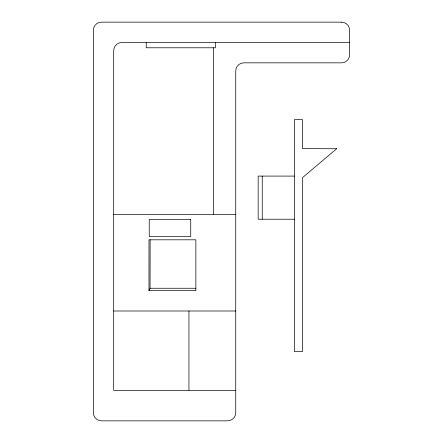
<?xml version="1.0" encoding="UTF-8"?>
<svg xmlns="http://www.w3.org/2000/svg" width="443" height="443" viewBox="0 0 443 443"><rect width="100%" height="100%" fill="white"/><g stroke="black" fill="none" stroke-linecap="round" stroke-linejoin="round"><path stroke-width="0.66" d="M148.981 290.663L148.981 239.807L195.867 239.807L195.867 290.663L148.981 290.663L150.061 288.255L150.138 239.807M349.654 42.489L121.825 42.489A8.135 8.135 0 0 0 113.69 50.629L113.69 390.338L235.737 390.338M294.373 176.093L258.164 176.093L258.164 219.219L294.373 219.219M113.69 214.528L235.737 214.528M150.061 288.255L195.867 288.255M113.69 311.003L235.737 311.003M262.234 176.093L262.234 219.219M215.398 42.489L215.398 47.783L146.234 47.783L146.234 42.489M213.365 47.783L213.365 214.528M188.951 311.003L188.951 390.183M336.686 148.732L302.514 177.626L302.514 351.559L294.373 351.559L294.373 119.665L302.514 119.665L302.514 148.643L336.686 148.732M341.514 22.15L101.486 22.15A8.135 8.135 0 0 0 93.346 30.285L93.346 412.715A8.135 8.135 0 0 0 101.486 420.85L227.602 420.85A8.135 8.135 0 0 0 235.737 412.715L235.737 70.969A8.135 8.135 0 0 1 243.877 62.834L341.514 62.834A8.135 8.135 0 0 0 349.654 54.699L349.654 30.285A8.135 8.135 0 0 0 341.514 22.15M190.739 219.468L149.241 219.468L149.241 236.551L190.739 236.551L190.739 219.468"/></g></svg>
